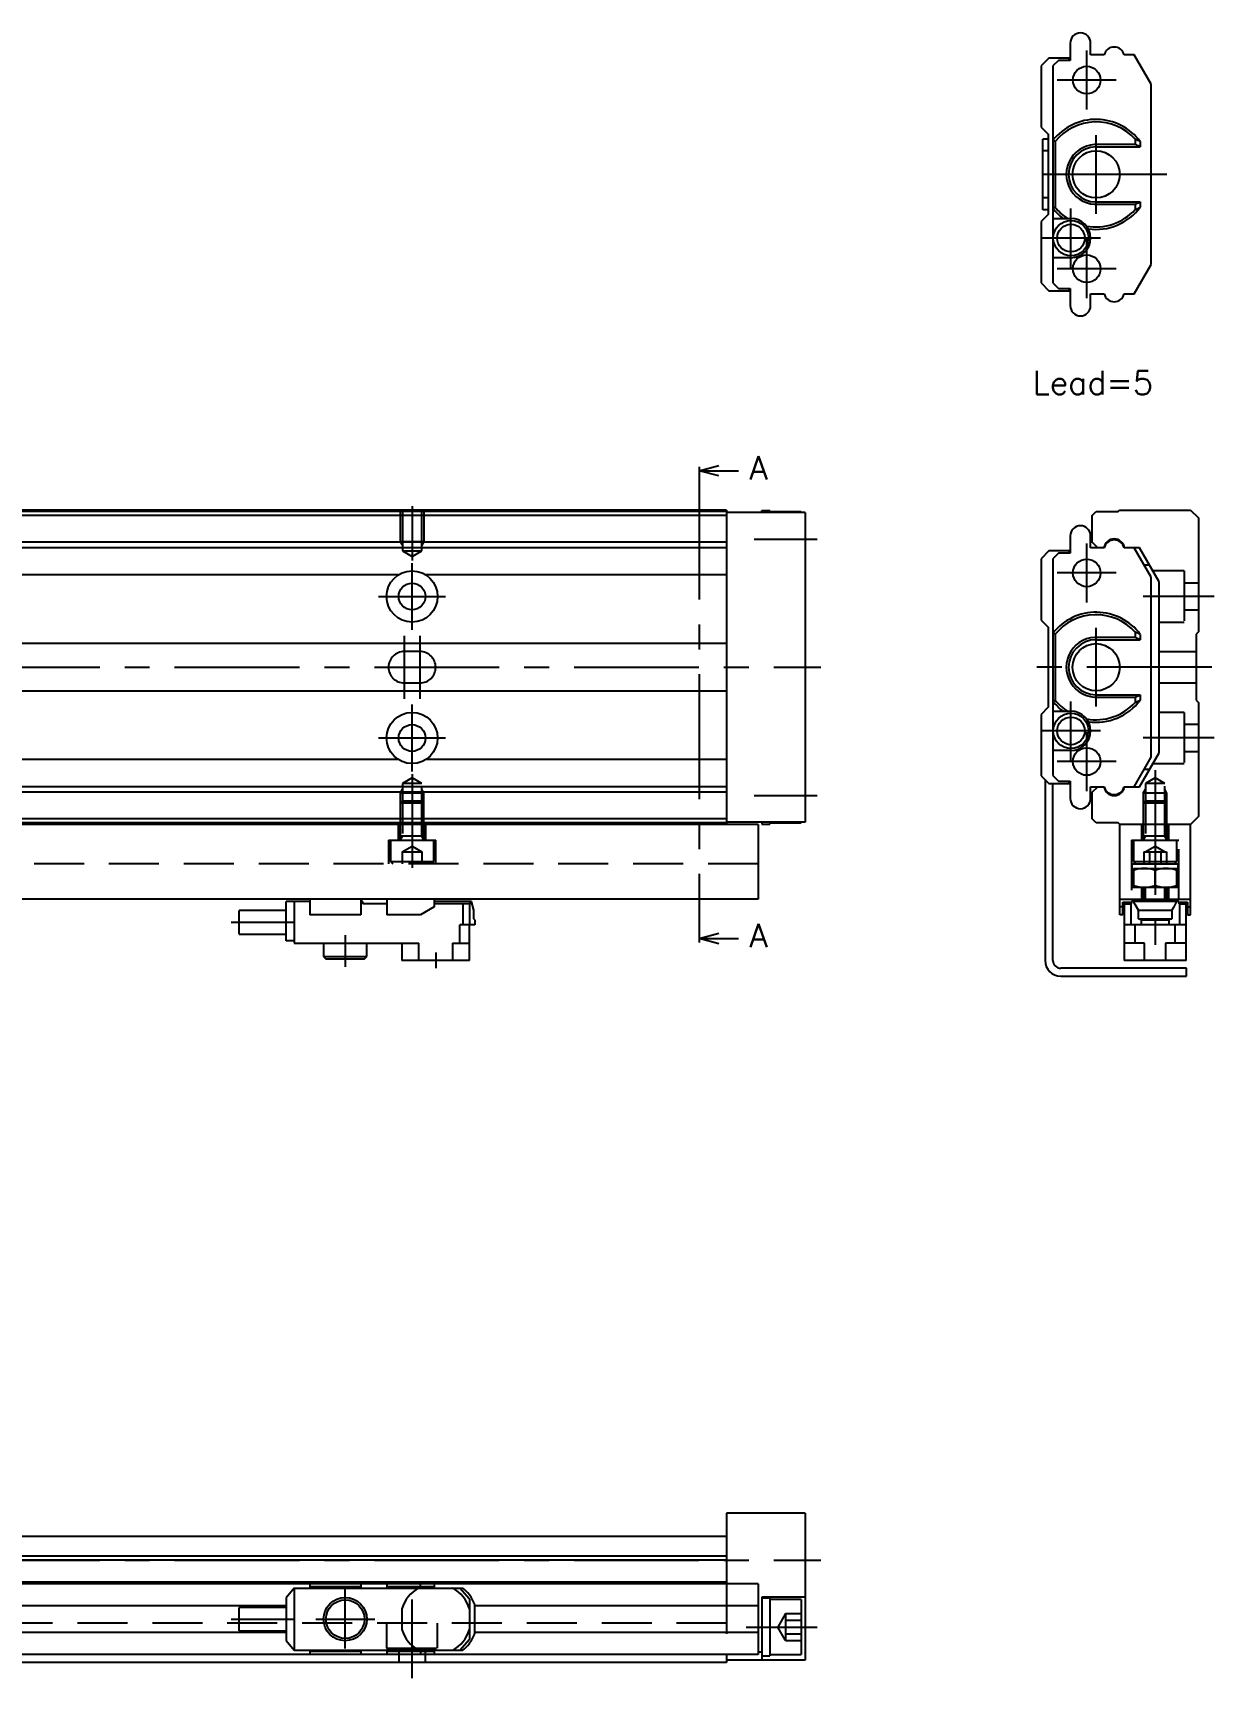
# Model space of a CAD drawing. Extents: x 0 to 378, y -8 to 217.
# Drawn here: x 227.5 to 377.7, y 8 to 217.3 of the extents above; entities that cross this region are included whole.
import ezdxf

# ---------------------------------------------------------------- set-up
doc = ezdxf.new("R2010")
doc.units = 0
doc.header["$LTSCALE"] = 0.5
doc.linetypes.add('CENTER', pattern=[50.8, 31.75, -6.35, 6.35, -6.35])
doc.linetypes.add('DASHED', pattern=[19.05, 12.7, -6.35])
for name, color, linetype in [('MSM_CENTER', 1, 'CENTER'), ('MSM_CONTINUOUS', 7, 'CONTINUOUS'), ('MSM_DASHED', 4, 'DASHED'), ('MSM_NARROW', 5, 'CONTINUOUS'), ('MSM_PART_NUMBER', 7, 'CONTINUOUS')]:
    doc.layers.add(name, color=color, linetype=linetype)
doc.styles.get("Standard").update_dxf_attribs({"font": 'txt.shx', "height": 1, "bigfont": 'bigfont.shx'})

msp = doc.modelspace()

# ---------------------------------------------------------------- linework, layer by layer
at = {"layer": 'MSM_CENTER'}
for p, q in [((361.5, 207.55), (361.5, 215.05)), ((365.25, 211.3), (357.75, 211.3)), ((362.7, 194.3), (362.7, 204.3)), ((371.7, 199.3), (353.9, 199.3)), ((359.5, 187.45), (359.5, 194.95)), ((363.25, 191.2), (355.75, 191.2)), ((361.5, 183.55), (361.5, 191.05)), ((365.25, 187.3), (357.75, 187.3)), ((312.2, 161.1), (312.2, 102.6)), ((275.7, 157.1), (275.7, 150.19)), ((319.2, 152.9), (327.2, 152.9)), ((361.5, 144.85), (361.5, 152.35)), ((275.7, 141.35), (275.7, 149.85)), ((365.25, 148.6), (357.75, 148.6)), ((271.45, 145.6), (279.95, 145.6)), ((377.7, 145.6), (368.7, 145.6)), ((274.7, 140.6), (274.7, 132.6)), ((276.7, 140.6), (276.7, 132.6)), ((362.7, 131.6), (362.7, 141.6)), ((67.7, 136.6), (327.7, 136.6)), ((377.4, 136.6), (354.6, 136.6)), ((359.5, 124.75), (359.5, 132.25)), ((275.7, 123.35), (275.7, 131.85)), ((363.25, 128.5), (355.75, 128.5)), ((361.5, 120.85), (361.5, 128.35)), ((271.45, 127.6), (279.95, 127.6)), ((377.7, 127.6), (368.7, 127.6)), ((365.25, 124.6), (357.75, 124.6)), ((370.2, 123.51), (370.2, 98.3)), ((275.7, 123.01), (275.7, 111.1)), ((319.2, 120.3), (327.2, 120.3)), ((252.7, 104.15), (260.7, 104.15)), ((267.2, 102.5), (267.2, 98.5)), ((278.7, 100.3), (278.7, 98.3)), ((67.7, 23), (327.7, 23)), ((267.2, 11.75), (267.2, 19.25)), ((275.7, 8), (275.7, 18)), ((252.7, 15.5), (260.7, 15.5)), ((263.45, 15.5), (270.95, 15.5)), ((318.2, 14.5), (327.2, 14.5))]:
    msp.add_line(p, q, dxfattribs=at)
at = {"layer": 'MSM_CONTINUOUS'}
for p, q in [((359.4, 216), (359.4, 213.8)), ((362, 214.5), (362, 216)), ((356.7, 214.1), (355.7, 213.1)), ((359.27, 214.1), (356.7, 214.1)), ((357.91, 213.8), (357.2, 213.09)), ((359.4, 213.8), (357.91, 213.8)), ((359.27, 213.8), (359.27, 214.1)), ((363.74, 214.5), (362, 214.5)), ((367.54, 214.5), (366.26, 214.5)), ((369.7, 210.76), (367.54, 214.5)), ((355.7, 213.1), (355.7, 205.3)), ((357.2, 213.09), (357.2, 185.51)), ((369.7, 187.84), (369.7, 210.76)), ((355.7, 205.3), (356.6, 204.4)), ((356.6, 203.8), (355.9, 203.8)), ((355.9, 194.8), (355.9, 203.8)), ((356.6, 204.4), (356.6, 194.2)), ((357.5, 203.49), (357.2, 203.63)), ((357.5, 203.49), (357.5, 195.11)), ((367.66, 203.09), (363.02, 203.09)), ((367.66, 203.77), (367.66, 203.09)), ((368.32, 202.8), (367.66, 203.09)), ((368.32, 203.47), (368.32, 202.8)), ((356.6, 202.3), (355.9, 202.3)), ((362.7, 202.8), (368.32, 202.8)), ((356.6, 196.3), (355.9, 196.3)), ((356.6, 194.8), (355.9, 194.8)), ((357.2, 194.97), (357.5, 195.11)), ((362.7, 195.8), (368.32, 195.8)), ((363.02, 195.51), (367.66, 195.51)), ((367.66, 195.51), (368.32, 195.8)), ((367.66, 195.51), (367.66, 194.83)), ((368.32, 195.8), (368.32, 195.13)), ((356.6, 194.2), (355.7, 193.3)), ((355.7, 193.3), (355.7, 185.5)), ((357.2, 193.7), (359.5, 193.7)), ((359.5, 188.7), (357.2, 188.7)), ((367.54, 184.1), (369.7, 187.84)), ((355.7, 185.5), (356.7, 184.5)), ((356.7, 184.5), (359.27, 184.5)), ((357.2, 185.51), (357.91, 184.8)), ((357.91, 184.8), (359.4, 184.8)), ((359.27, 184.5), (359.27, 184.8)), ((359.4, 184.8), (359.4, 182.6)), ((362, 182.6), (362, 184.1)), ((362, 184.1), (363.74, 184.1)), ((366.26, 184.1), (367.54, 184.1)), ((312.2, 161.6), (314.7, 162.27)), ((312.2, 162.1), (312.2, 161.1)), ((314.7, 160.93), (312.2, 161.6)), ((312.2, 161.6), (317.2, 161.6)), ((315.7, 156.6), (115.7, 156.6)), ((315.7, 156.4), (115.7, 156.4)), ((315.7, 155.9), (115.7, 155.9)), ((315.7, 156.6), (315.7, 116.6)), ((325.7, 156.3), (315.7, 156.3)), ((320.2, 156.3), (320.2, 156.55)), ((320.2, 156.55), (321.2, 156.55)), ((321.2, 156.3), (321.2, 156.55)), ((321.2, 156.4), (325.2, 156.4)), ((325.2, 156.3), (325.2, 156.4)), ((325.7, 156.3), (325.7, 116.9)), ((362.2, 155.9), (362.7, 156.4)), ((362.2, 152.5), (362.2, 155.9)), ((362.7, 156.4), (365.5, 156.4)), ((365.5, 156.4), (365.7, 156.6)), ((365.7, 156.6), (374.7, 156.6)), ((374.7, 156.6), (375.7, 155.6)), ((375.7, 155.6), (375.7, 141.1)), ((359.4, 153.3), (359.4, 151.1)), ((362, 151.8), (362, 153.3)), ((315.7, 152.5), (208, 152.5)), ((315.7, 151.8), (208, 151.8)), ((356.7, 151.4), (355.7, 150.4)), ((359.27, 151.4), (356.7, 151.4)), ((357.91, 151.1), (357.2, 150.39)), ((359.4, 151.1), (357.91, 151.1)), ((359.27, 151.1), (359.27, 151.4)), ((363.74, 151.8), (362, 151.8)), ((362.9, 151.8), (362.2, 152.5)), ((368.2, 151.8), (366.26, 151.8)), ((369.7, 148.06), (367.54, 151.8)), ((370.7, 147.47), (368.2, 151.8)), ((355.7, 150.4), (355.7, 142.6)), ((357.2, 150.39), (357.2, 122.81)), ((369.47, 149.6), (368.81, 149.6)), ((273.95, 148.34), (217.45, 148.34)), ((315.7, 148.34), (277.45, 148.34)), ((369.7, 125.14), (369.7, 148.06)), ((370.7, 125.73), (370.7, 147.47)), ((355.7, 142.6), (356.6, 141.7)), ((356.6, 141.7), (356.6, 131.5)), ((357.5, 140.79), (357.2, 140.93)), ((357.5, 140.79), (357.5, 132.41)), ((367.66, 140.39), (363.02, 140.39)), ((367.66, 141.07), (367.66, 140.39)), ((368.32, 140.1), (367.66, 140.39)), ((368.32, 140.77), (368.32, 140.1)), ((375.7, 141.1), (375.4, 140.8)), ((375.4, 140.8), (375.4, 132.4)), ((315.7, 139.6), (214.2, 139.6)), ((362.7, 140.1), (368.32, 140.1)), ((214.2, 133.6), (315.7, 133.6)), ((357.2, 132.27), (357.5, 132.41)), ((362.7, 133.1), (368.32, 133.1)), ((363.02, 132.81), (367.66, 132.81)), ((367.66, 132.81), (368.32, 133.1)), ((367.66, 132.81), (367.66, 132.13)), ((368.32, 133.1), (368.32, 132.43)), ((375.4, 132.4), (375.7, 132.1)), ((375.7, 132.1), (375.7, 117.6)), ((356.6, 131.5), (355.7, 130.6)), ((355.7, 130.6), (355.7, 122.8)), ((357.2, 131), (359.5, 131)), ((359.5, 126), (357.2, 126)), ((368.2, 121.4), (370.7, 125.73)), ((273.95, 124.86), (217.45, 124.86)), ((315.7, 124.86), (277.45, 124.86)), ((367.54, 121.4), (369.7, 125.14)), ((369.47, 123.6), (368.81, 123.6)), ((315.7, 121.4), (208, 121.4)), ((355.7, 122.8), (356.7, 121.8)), ((356.2, 122.3), (356.2, 99.3)), ((356.7, 121.8), (359.27, 121.8)), ((357.2, 122.81), (357.91, 122.1)), ((357.2, 99.3), (357.2, 121.8)), ((357.91, 122.1), (359.4, 122.1)), ((359.27, 121.8), (359.27, 122.1)), ((359.4, 122.1), (359.4, 119.9)), ((362, 119.9), (362, 121.4)), ((362, 121.4), (363.74, 121.4)), ((362.2, 120.7), (362.9, 121.4)), ((366.26, 121.4), (368.2, 121.4)), ((315.7, 120.7), (208, 120.7)), ((362.2, 117.3), (362.2, 120.7)), ((315.7, 117.3), (189.7, 117.3)), ((362.7, 116.8), (362.2, 117.3)), ((375.7, 117.6), (374.7, 116.6)), ((315.7, 116.8), (189.7, 116.8)), ((319.7, 116.6), (189.7, 116.6)), ((325.7, 116.9), (315.7, 116.9)), ((319.7, 116.6), (319.7, 107.1)), ((320.2, 116.9), (320.2, 116.65)), ((320.2, 116.65), (321.2, 116.65)), ((321.2, 116.9), (321.2, 116.65)), ((321.2, 116.8), (325.2, 116.8)), ((325.2, 116.9), (325.2, 116.8)), ((365.5, 116.8), (362.7, 116.8)), ((365.7, 116.6), (365.5, 116.8)), ((374.7, 116.6), (365.7, 116.6)), ((365.7, 105.1), (365.7, 116.6)), ((374.7, 105.1), (374.7, 116.6)), ((367.3, 108.6), (367.3, 111.6)), ((367.3, 111.6), (373.1, 111.6)), ((367.45, 111), (372.95, 111)), ((367.45, 111), (367.45, 108.6)), ((372.95, 108.6), (372.95, 111)), ((373.1, 111.6), (373.1, 108.6)), ((370.2, 108.85), (370.2, 110.75)), ((319.7, 107.1), (189.7, 107.1)), ((262.7, 106.8), (259.7, 106.8)), ((259.7, 101.8), (259.7, 106.8)), ((260.7, 106.8), (260.7, 101.5)), ((262.7, 107.1), (262.7, 105.1)), ((269.2, 107.1), (269.2, 105.1)), ((269.45, 106.8), (269.2, 106.8)), ((269.45, 106.5), (269.45, 106.8)), ((272.5, 107.1), (272.5, 105.1)), ((278.5, 107.1), (278.5, 106.11)), ((283.24, 106.8), (278.5, 106.8)), ((283.07, 106.5), (283.07, 106.8)), ((283.56, 105.71), (283.24, 106.8)), ((365.7, 107.1), (374.7, 107.1)), ((373.2, 106.8), (367.2, 106.8)), ((367.2, 106.5), (367.2, 106.8)), ((373.1, 108.6), (367.3, 108.6)), ((367.66, 106.42), (367.47, 106.8)), ((368.5, 107.1), (368.5, 108.6)), ((368.7, 108.6), (368.7, 107.1)), ((371.89, 108.61), (371.57, 108.6)), ((371.7, 107.1), (371.7, 108.6)), ((371.9, 108.6), (371.9, 107.1)), ((372.93, 106.8), (372.52, 106.03)), ((373.2, 106.8), (373.2, 106.5)), ((253.7, 102.65), (253.7, 105.65)), ((259.7, 105.65), (253.7, 105.65)), ((269.2, 105.1), (262.7, 105.1)), ((272.5, 106.5), (269.45, 106.5)), ((276.75, 105.1), (272.5, 105.1)), ((278.5, 106.11), (276.75, 105.1)), ((283.07, 106.5), (278.5, 106.5)), ((282.14, 106.5), (282.14, 103.85)), ((283, 106.5), (283, 103.85)), ((283.56, 104.6), (283.56, 105.71)), ((366.1, 106.11), (365.7, 106.11)), ((366.1, 105.1), (365.7, 105.1)), ((366.1, 105.1), (366.1, 106.7)), ((366.1, 106.7), (367.2, 106.7)), ((366.25, 106.7), (366.25, 99.3)), ((366.25, 106.5), (367.2, 106.5)), ((367.1, 106.5), (367.1, 103.85)), ((368.08, 105.71), (367.66, 106.42)), ((368.08, 105.71), (372.32, 105.71)), ((368.08, 104.6), (368.08, 105.71)), ((372.52, 106.03), (372.32, 105.71)), ((372.32, 105.71), (372.32, 104.6)), ((373.2, 106.7), (374.3, 106.7)), ((373.2, 106.5), (374.15, 106.5)), ((373.3, 106.5), (373.3, 103.85)), ((374.15, 99.3), (374.15, 106.7)), ((374.3, 106.7), (374.3, 105.1)), ((374.3, 106.11), (374.7, 106.11)), ((374.3, 105.1), (374.7, 105.1)), ((253.7, 102.65), (259.7, 102.65)), ((283.7, 103.85), (281.77, 103.85)), ((281.77, 101.5), (281.77, 103.85)), ((283, 99.3), (283, 103.85)), ((283.7, 104.45), (283.56, 104.6)), ((283.7, 104.45), (283.7, 103.85)), ((312.2, 102.1), (314.7, 102.77)), ((312.2, 102.6), (312.2, 101.6)), ((374.15, 103.85), (366.25, 103.85)), ((367.65, 101.5), (367.65, 103.85)), ((368.08, 104.6), (372.32, 104.6)), ((368.44, 104.45), (368.08, 104.6)), ((368.44, 104.45), (371.96, 104.45)), ((368.44, 104.45), (368.44, 103.85)), ((372.32, 104.6), (371.96, 104.45)), ((371.96, 104.45), (371.96, 103.85)), ((372.75, 101.5), (372.75, 103.85)), ((260.7, 101.8), (259.7, 101.8)), ((260.7, 101.5), (276.54, 101.5)), ((264.45, 101.5), (264.45, 99.8)), ((269.95, 99.8), (269.95, 101.5)), ((274.4, 101.5), (274.4, 99.3)), ((276.54, 99.3), (276.54, 101.5)), ((280.86, 101.5), (283, 101.5)), ((280.86, 101.5), (280.86, 99.3)), ((314.7, 101.43), (312.2, 102.1)), ((312.2, 102.1), (317.2, 102.1)), ((368.87, 101.5), (366.25, 101.5)), ((368.87, 99.3), (368.87, 101.5)), ((374.15, 101.5), (371.53, 101.5)), ((371.53, 101.5), (371.53, 99.3)), ((264.45, 99.8), (264.75, 99.5)), ((264.45, 99.8), (269.95, 99.8)), ((264.75, 99.5), (269.65, 99.5)), ((269.65, 99.5), (269.95, 99.8)), ((283, 99.3), (274.4, 99.3)), ((374.15, 99.3), (366.25, 99.3)), ((374.2, 98.3), (358.2, 98.3)), ((358.2, 97.3), (374.2, 97.3)), ((374.2, 97.3), (374.2, 98.3)), ((325.7, 29), (315.7, 29)), ((315.7, 29), (315.7, 20)), ((325.7, 29), (325.7, 10.3)), ((315.7, 26), (214.2, 26)), ((315.7, 23.5), (189.7, 23.5)), ((315.7, 23), (189.7, 23)), ((315.7, 20.2), (189.7, 20.2)), ((319.7, 20), (189.7, 20)), ((260.7, 19.45), (259.7, 18.19)), ((260.7, 19.45), (282.14, 19.45)), ((260.7, 19.45), (260.7, 11.55)), ((262.7, 20), (262.7, 19.45)), ((269.2, 19.6), (262.7, 19.6)), ((269.2, 20), (269.2, 19.45)), ((272.5, 20), (272.5, 19.45)), ((278.5, 19.6), (272.5, 19.6)), ((276.75, 19.6), (276.75, 20)), ((278.5, 20), (278.5, 19.45)), ((283, 18.05), (281.77, 19.45)), ((319.7, 20), (319.7, 11)), ((259.7, 17.2), (223.7, 17.2)), ((253.7, 14), (253.7, 17)), ((259.7, 17), (253.7, 17)), ((259.7, 18.19), (259.7, 12.8)), ((274.4, 16.83), (274.4, 14.17)), ((283, 18.05), (283, 12.95)), ((283.7, 13.74), (283.7, 17.26)), ((319.7, 17.2), (283.7, 17.2)), ((325.7, 18.3), (320.2, 18.3)), ((320.2, 18.3), (320.2, 10.3)), ((321.2, 18.15), (320.2, 18.15)), ((321.2, 18.15), (321.2, 10.85)), ((325.2, 18), (321.2, 18)), ((325.2, 18), (325.2, 11)), ((259.7, 13.8), (223.7, 13.8)), ((253.7, 14), (259.7, 14)), ((259.7, 12.8), (260.7, 11.55)), ((281.77, 11.55), (283, 12.95)), ((319.7, 13.8), (283.7, 13.8)), ((319.7, 11), (111.7, 11)), ((260.7, 11.55), (282.14, 11.55)), ((262.7, 11.55), (262.7, 11)), ((269.2, 11.4), (262.7, 11.4)), ((269.2, 11.55), (269.2, 11)), ((272.5, 11.55), (272.5, 11)), ((278.5, 11.4), (272.5, 11.4)), ((276.75, 11.4), (276.75, 11)), ((278.5, 11.55), (278.5, 11)), ((315.7, 11), (315.7, 10)), ((320.2, 11.3), (319.7, 11.3)), ((320.2, 10.85), (321.2, 10.85)), ((321.2, 11), (325.2, 11)), ((315.7, 10), (115.7, 10)), ((325.7, 10.3), (315.7, 10.3))]:
    msp.add_line(p, q, dxfattribs=at)
for centre, radius in [((361.5, 211.3), 1.75), ((362.7, 199.3), 3), ((359.5, 191.2), 2.25), ((359.5, 191.2), 1.75), ((361.5, 187.3), 1.75), ((275.7, 145.6), 3.25), ((361.5, 148.6), 1.75), ((275.7, 145.6), 1.7), ((362.7, 136.6), 3), ((275.7, 127.6), 3.25), ((359.5, 128.5), 2.25), ((359.5, 128.5), 1.75), ((275.7, 127.6), 1.7), ((361.5, 124.6), 1.75), ((267.2, 15.5), 2.75), ((267.2, 15.5), 2.45)]:
    msp.add_circle(centre, radius, dxfattribs=at)
for centre, radius, start, end in [((360.7, 216), 1.3, 0, 180), ((365, 214.2), 1.3, 13.3424, 166.6576), ((362.7, 199.3), 7, 36.5962, 141.7868), ((362.7, 199.3), 6.68, 42.0402, 141.1265), ((362.7, 199.3), 3.8, 85.1074, 274.8926), ((363.28, 193.11), 11.52, 64.0671, 67.6778), ((362.7, 199.3), 3.5, 90, 270), ((362.7, 199.3), 7, 218.2132, 233.1301), ((362.7, 199.3), 6.68, 218.8735, 237.0286), ((362.7, 199.3), 6.68, 259.3812, 317.9598), ((362.7, 199.3), 7, 261.8617, 323.4038), ((365.57, 200.37), 5.92, 290.6125, 297.6426), ((359.5, 191.2), 2.5, 270, 90), ((360.7, 182.6), 1.3, 180, 0), ((365, 184.4), 1.3, 193.3424, 346.6576), ((360.7, 153.3), 1.3, 0, 180), ((365, 151.6), 1.32, 8.7147, 171.2853), ((365, 151.5), 1.3, 13.3424, 166.6576), ((362.7, 136.6), 7, 36.5962, 141.7868), ((362.7, 136.6), 6.68, 42.0402, 141.1265), ((362.7, 136.6), 3.8, 85.1074, 274.8926), ((363.28, 130.41), 11.52, 64.0671, 67.6778), ((362.7, 136.6), 3.5, 90, 270), ((362.7, 136.6), 7, 218.2132, 233.1301), ((362.7, 136.6), 6.68, 218.8735, 237.0286), ((362.7, 136.6), 6.68, 259.3812, 317.9598), ((362.7, 136.6), 7, 261.8617, 323.4038), ((365.57, 137.67), 5.92, 290.6125, 297.6426), ((359.5, 128.5), 2.5, 270, 90), ((365, 121.6), 1.32, 188.7147, 351.2853), ((365, 121.7), 1.3, 193.3424, 346.6576), ((360.7, 119.9), 1.3, 180, 0), ((368.82, 107.02), 3.98, 69.7735, 110.2265), ((371.57, 107.02), 3.98, 69.7735, 110.2265), ((368.82, 112.58), 3.98, 249.7735, 290.2265), ((371.57, 112.58), 3.98, 249.7735, 290.2265), ((358.2, 99.3), 2, 180, 270), ((358.2, 99.3), 1, 180, 270), ((278.7, 15.5), 4.5, 118.6246, 162.8538), ((278.7, 15.5), 4.5, 17.1462, 61.3754), ((279.08, 15.5), 5, 38.3525, 52.1855), ((278.7, 15.5), 5.3, 19.37, 35.8295), ((278.7, 15.5), 4.5, 197.1462, 241.3754), ((278.7, 15.5), 4.5, 298.6246, 342.8538), ((278.7, 15.5), 5.3, 324.1705, 340.63), ((279.08, 15.5), 5, 307.8145, 321.6475)]:
    msp.add_arc(centre, radius, start, end, dxfattribs=at)
at = {"layer": 'MSM_DASHED'}
for p, q in [((274.2, 156.6), (274.2, 152.6)), ((274.47, 156.6), (274.47, 151.4)), ((276.93, 151.4), (276.93, 156.6)), ((277.2, 156.6), (277.2, 152.6)), ((274.2, 152.6), (277.2, 152.6)), ((274.2, 152.6), (274.47, 152.13)), ((274.47, 151.4), (276.93, 151.4)), ((274.47, 151.4), (275.7, 150.69)), ((275.7, 150.69), (276.93, 151.4)), ((277.2, 152.6), (276.93, 152.13)), ((373.9, 148.85), (369.9, 148.85)), ((373.9, 148.85), (373.9, 142.35)), ((375.7, 147.3), (373.9, 147.3)), ((370.7, 142.35), (373.9, 142.35)), ((373.9, 143.9), (375.7, 143.9)), ((276.7, 138.6), (274.7, 138.6)), ((370.7, 138.6), (375.4, 138.6)), ((274.7, 134.6), (276.7, 134.6)), ((370.7, 134.6), (375.4, 134.6)), ((373.9, 130.85), (370.7, 130.85)), ((373.9, 130.85), (373.9, 124.35)), ((375.7, 129.3), (373.9, 129.3)), ((373.9, 125.9), (375.7, 125.9)), ((369.9, 124.35), (373.9, 124.35)), ((275.7, 122.51), (274.47, 121.8)), ((276.93, 121.8), (274.47, 121.8)), ((274.47, 121.8), (274.47, 115.1)), ((276.93, 121.8), (275.7, 122.51)), ((276.93, 115.1), (276.93, 121.8)), ((370.2, 122.51), (368.97, 121.8)), ((371.43, 121.8), (368.97, 121.8)), ((368.97, 121.8), (368.97, 115.1)), ((371.43, 121.8), (370.2, 122.51)), ((371.43, 115.1), (371.43, 121.8)), ((274.2, 120.6), (274.47, 121.07)), ((274.2, 120.6), (274.2, 114.6)), ((277.2, 120.6), (274.2, 120.6)), ((274.47, 119.6), (274.2, 119.33)), ((274.2, 119.33), (277.2, 119.33)), ((274.47, 119.6), (276.93, 119.6)), ((277.2, 120.6), (276.93, 121.07)), ((277.2, 119.33), (276.93, 119.6)), ((277.2, 114.6), (277.2, 120.6)), ((368.7, 120.6), (368.97, 121.07)), ((368.7, 120.6), (368.7, 114.6)), ((371.7, 120.6), (368.7, 120.6)), ((368.97, 119.6), (368.7, 119.33)), ((368.7, 119.33), (371.7, 119.33)), ((368.97, 119.6), (371.43, 119.6)), ((371.7, 120.6), (371.43, 121.07)), ((371.7, 119.33), (371.43, 119.6)), ((371.7, 114.6), (371.7, 120.6)), ((273.95, 116.6), (273.95, 114.6)), ((277.45, 114.6), (277.45, 116.6)), ((368.45, 116.6), (368.45, 114.6)), ((371.95, 114.6), (371.95, 116.6)), ((272.7, 114.6), (278.7, 114.6)), ((272.7, 114.6), (272.7, 111.6)), ((272.95, 114.6), (272.95, 111.9)), ((277.2, 115.1), (274.2, 115.1)), ((274.2, 114.6), (274.47, 115.1)), ((274.45, 113.1), (275.7, 113.82)), ((274.45, 113.1), (274.45, 111.6)), ((274.45, 113.1), (276.95, 113.1)), ((275.7, 113.82), (276.95, 113.1)), ((275.7, 113.1), (275.7, 111.6)), ((277.2, 114.6), (276.93, 115.1)), ((276.95, 113.1), (276.95, 111.6)), ((278.45, 111.9), (278.45, 114.6)), ((278.7, 111.6), (278.7, 114.6)), ((367.2, 114.6), (367.2, 107.1)), ((367.2, 114.6), (373.2, 114.6)), ((367.45, 114.6), (367.45, 111.9)), ((371.7, 115.1), (368.7, 115.1)), ((368.7, 114.6), (368.97, 115.1)), ((368.76, 113.1), (371.64, 113.1)), ((368.76, 113.1), (368.76, 111.6)), ((368.95, 113.1), (370.2, 113.82)), ((369.48, 113.1), (369.48, 111.6)), ((370.2, 113.82), (371.45, 113.1)), ((370.92, 113.1), (370.92, 111.6)), ((371.7, 114.6), (371.43, 115.1)), ((371.64, 113.1), (371.64, 111.6)), ((372.95, 111.9), (372.95, 114.6)), ((373.2, 107.1), (373.2, 114.6)), ((319.7, 111.6), (189.7, 111.6)), ((272.95, 111.9), (273.25, 111.6)), ((272.95, 111.9), (278.45, 111.9)), ((278.15, 111.6), (278.45, 111.9)), ((367.45, 111.9), (372.95, 111.9)), ((367.45, 111.9), (367.75, 111.6)), ((372.65, 111.6), (372.95, 111.9)), ((315.7, 20), (315.7, 11)), ((315.7, 15), (115.7, 15)), ((272.45, 15), (272.45, 11.8)), ((278.95, 11.8), (278.95, 15)), ((323.2, 16.23), (322.2, 14.5)), ((323.2, 16.23), (325.2, 16.23)), ((323.2, 16.23), (323.2, 12.77)), ((323.2, 15.37), (325.2, 15.37)), ((323.2, 12.77), (322.2, 14.5)), ((323.2, 13.63), (325.2, 13.63)), ((323.2, 12.77), (325.2, 12.77)), ((272.45, 11.8), (278.95, 11.8)), ((274, 11.8), (274, 10)), ((277.4, 10), (277.4, 11.8))]:
    msp.add_line(p, q, dxfattribs=at)
for centre, start, end in [((274.7, 136.6), 90, 270), ((276.7, 136.6), 270, 90)]:
    msp.add_arc(centre, 2, start, end, dxfattribs=at)
at = {"layer": 'MSM_NARROW'}
for p, q in [((368.97, 107.1), (368.97, 108.6)), ((371.43, 107.1), (371.43, 108.6))]:
    msp.add_line(p, q, dxfattribs=at)

# ---------------------------------------------------------------- texts
at = {"layer": 'MSM_PART_NUMBER'}
for s, p in [('Lead=5', (354.64, 171.3)), ('A', (318.62, 160.47)), ('A', (318.62, 100.97))]:
    msp.add_text(s, height=3, dxfattribs=at).set_placement(p)

doc.saveas('drawing.dxf')
